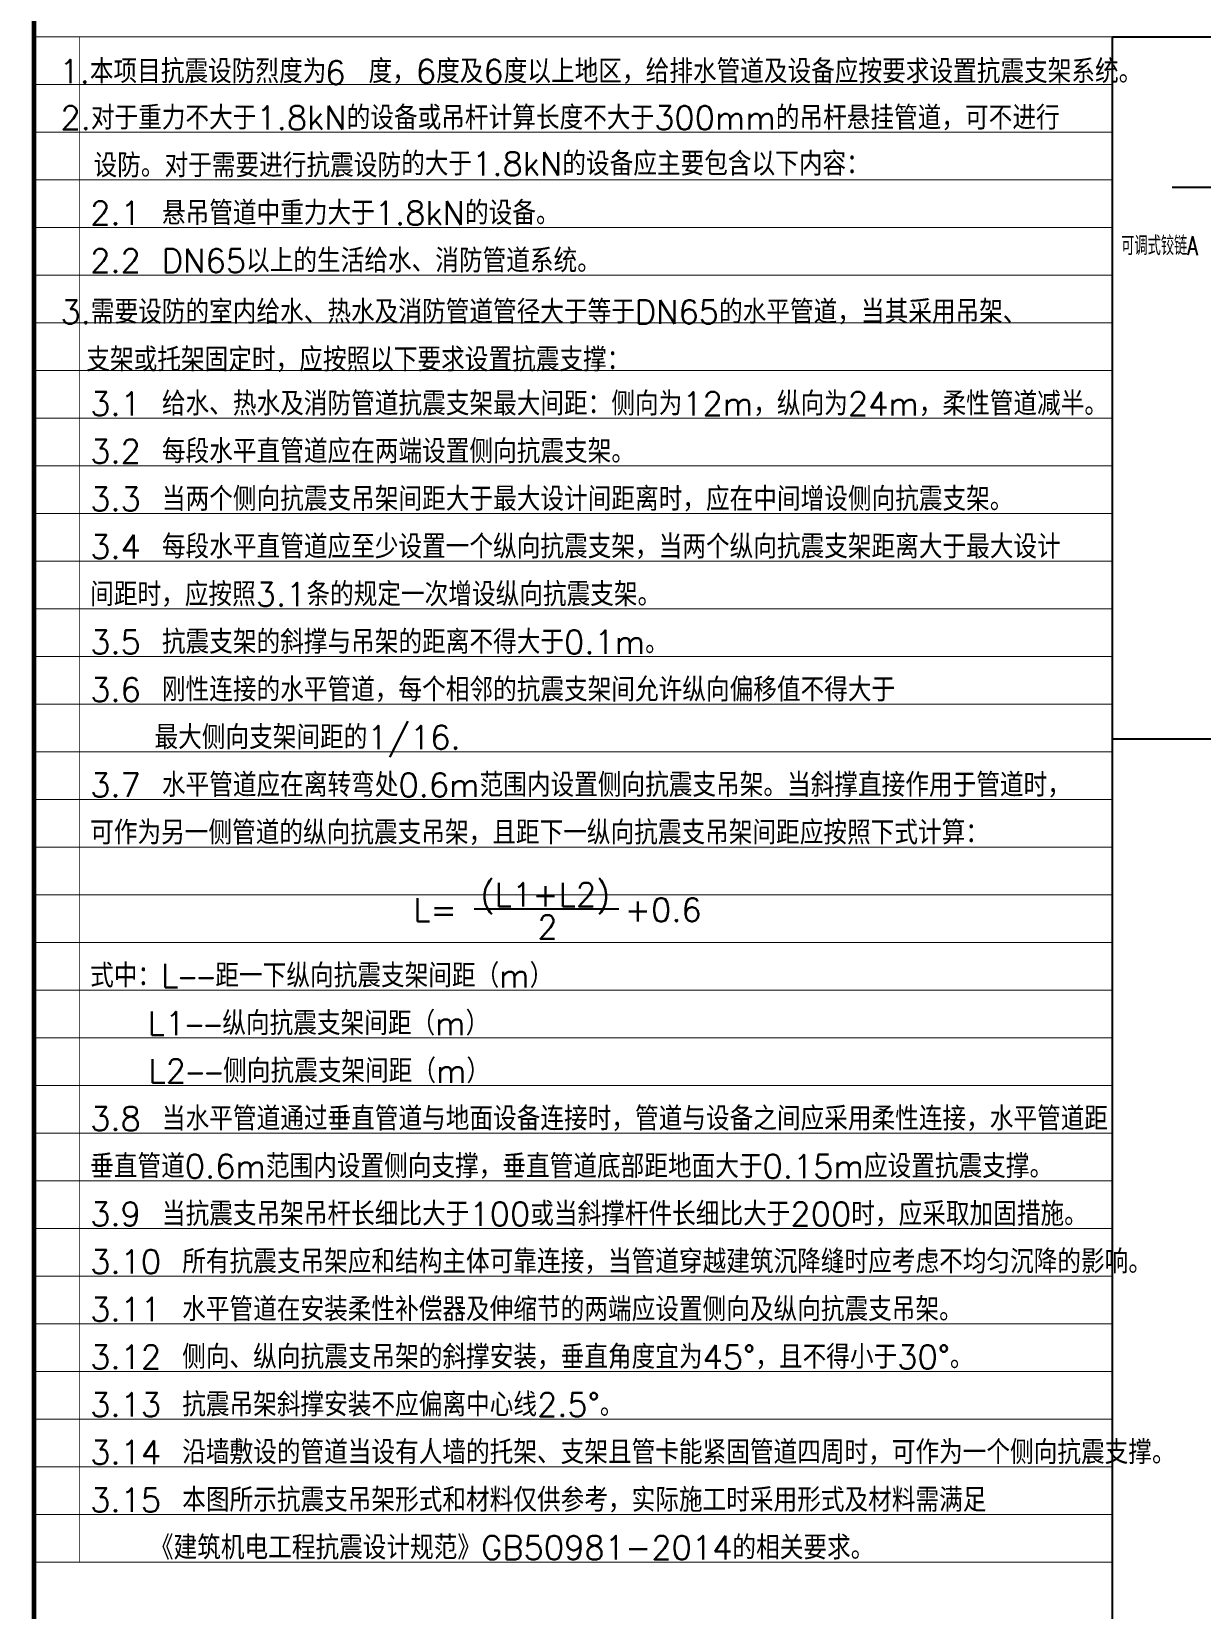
# Model space of a CAD drawing. Extents: x 1031190 to 1725648, y 733081 to 1571294.
# Drawn here: x 1101899 to 1126608, y 1223556 to 1256905 of the extents above; entities that cross this region are included whole.
import ezdxf

# ---------------------------------------------------------------- set-up
doc = ezdxf.new("R2010")
doc.units = 0
doc.header["$LTSCALE"] = 1000
doc.header["$MEASUREMENT"] = 0
for name, color, linetype in [('0s_水标注', 7, 'Continuous'), ('bz', 2, 'Continuous'), ('W_DIM', 4, 'Continuous'), ('WP_TEXTLINE', 107, 'Continuous'), ('图框', 140, 'Continuous')]:
    doc.layers.add(name, color=color, linetype=linetype)
doc.layers.add('A-文字', color=3, linetype='Continuous', lineweight=30)
doc.styles.add('HZ', font='TXT', dxfattribs={"bigfont": 'HZTXT'})
doc.styles.add('wwp100', font='txt.shx', dxfattribs={"width": 0.7, "height": 400, "bigfont": 'hztxt.shx'})

# ---------------------------------------------------------------- blocks, each defined once
blk = doc.blocks.new('GDGDGRDGDRGDR')
at = {"layer": '图框', "const_width": 50}
blk.add_lwpolyline([(149383, -147704), (189683, -147704), (189683, -119004), (149383, -119004)], close=True, dxfattribs=at)

msp = doc.modelspace()

# ---------------------------------------------------------------- linework, layer by layer
at = {"color": 7}
for p, q in [((1124745.7, 1222928.1), (1124745.7, 1241937.5)), ((1148827.5, 1241937.5), (1124750, 1241941.5))]:
    msp.add_line(p, q, dxfattribs=at)
msp.add_lwpolyline([(1124745.7, 1256792.8), (1137422.9, 1256792.8), (1137422.9, 1241937.5), (1124745.7, 1241937.5)], close=True)
at = {"layer": '0s_水标注', "const_width": 18}
for points in [[(1101968.3, 1256792.8), (1101968.3, 1226552.8)], [(1102908.6, 1256792.8), (1102908.6, 1224536.8)], [(1124745.7, 1237640.8), (1101968.3, 1237640.8)], [(1124745.7, 1236632.8), (1101968.3, 1236632.8)], [(1124745.7, 1235624.8), (1101968.3, 1235624.8)], [(1124745.7, 1234616.8), (1101968.3, 1234616.8)], [(1124745.7, 1233608.8), (1101968.3, 1233608.8)], [(1124745.7, 1232600.8), (1101968.3, 1232600.8)], [(1124745.7, 1231592.8), (1101968.3, 1231592.8)], [(1124745.7, 1230584.8), (1101968.3, 1230584.8)], [(1124745.7, 1229576.8), (1101968.3, 1229576.8)], [(1124745.7, 1229576.8), (1101968.3, 1229576.8)], [(1124745.7, 1228568.8), (1101968.3, 1228568.8)], [(1124745.7, 1227560.8), (1101968.3, 1227560.8)], [(1124745.7, 1226552.8), (1101968.3, 1226552.8)], [(1124745.7, 1225544.8), (1101968.3, 1225544.8)], [(1124745.7, 1224536.8), (1101968.3, 1224536.8)]]:
    msp.add_lwpolyline(points, dxfattribs=at)
at = {"layer": '0s_水标注'}
msp.add_lwpolyline([(1111253.5, 1238354.4), (1114309.9, 1238354.4)], dxfattribs=at)
at = {"layer": 'A-文字'}
msp.add_lwpolyline([(1101948.5, 1260917.1), (1172552.7, 1260917.1), (1172552.7, 1203515.5), (1101948.5, 1203515.5)], close=True, dxfattribs=at)
at = {"layer": 'bz'}
msp.add_line((1137015.4, 1253606.6), (1126007.4, 1253606.6), dxfattribs=at)
at = {"layer": 'WP_TEXTLINE'}
for points, const_width in [([(1124745.7, 1256792.8), (1101968.3, 1256792.8)], 18), ([(1124745.7, 1256792.8), (1101968.3, 1256792.8)], 15), ([(1124745.7, 1256792.8), (1124745.7, 1224536.8)], 18), ([(1124745.7, 1255784.8), (1101968.3, 1255784.8)], 18), ([(1124745.7, 1254776.8), (1101968.3, 1254776.8)], 18), ([(1124745.7, 1253768.8), (1101968.3, 1253768.8)], 18), ([(1124745.7, 1252760.8), (1101968.3, 1252760.8)], 18), ([(1124745.7, 1251752.8), (1101968.3, 1251752.8)], 18), ([(1124745.7, 1250744.8), (1101968.3, 1250744.8)], 18), ([(1124745.7, 1249736.8), (1101968.3, 1249736.8)], 18), ([(1124745.7, 1248728.8), (1101968.3, 1248728.8)], 18), ([(1124745.7, 1247720.8), (1101968.3, 1247720.8)], 18), ([(1124745.7, 1246712.8), (1101968.3, 1246712.8)], 18), ([(1124745.7, 1245704.8), (1101968.3, 1245704.8)], 18), ([(1124745.7, 1244696.8), (1101968.3, 1244696.8)], 18), ([(1124745.7, 1243688.8), (1101968.3, 1243688.8)], 18), ([(1124745.7, 1242680.8), (1101968.3, 1242680.8)], 18), ([(1124745.7, 1241672.8), (1101968.3, 1241672.8)], 18), ([(1124745.7, 1240664.8), (1101968.3, 1240664.8)], 18), ([(1124745.7, 1239656.8), (1101968.3, 1239656.8)], 18), ([(1124745.7, 1238648.8), (1101968.3, 1238648.8)], 18)]:
    msp.add_lwpolyline(points, dxfattribs=dict(at, const_width=const_width))

# ---------------------------------------------------------------- block references
at = {"xscale": 2, "yscale": 2, "zscale": 2}
msp.add_blockref('GDGDGRDGDRGDR', (803182.9, 1498925.5), dxfattribs=at)

# ---------------------------------------------------------------- texts
at = {"layer": '0s_水标注', "style": 'HZ'}
for s, p in [('1.本项目抗震设防烈度为  度，6度及6度以上地区，给排水管道及设备应按要求设置抗震支架系统。', (1102487.7, 1255811.7)), ('6', (1108107.2, 1255784.8)), ('2.对于重力不大于1.8kN的设备或吊杆计算长度不大于300mm的吊杆悬挂管道，可不进行 ', (1102509.5, 1254830.1)), ('设防。对于需要进行抗震设防', (1103209.5, 1253822.1)), ('的大于1.8kN的设备应主要包含以下内容：', (1109711.2, 1253856.8)), ('2.1 悬吊管道中重力大于1.8kN的设备。', (1103137.4, 1252816.4)), ('2.2 DN65以上的生活给水、消防管道系统。', (1103137.4, 1251808.4)), ('3.需要设防的室内给水、热水及消防管道管径大于等于DN65的水平管道，当其采用吊架、 ', (1102509.5, 1250724.6)), ('支架或托架固定时，应按照以下要求设置抗震支撑：', (1103056.5, 1249716.6)), ('3.1 给水、热水及消防管道抗震支架最大间距：侧向为12m，纵向为24m，柔性管道减半。', (1103137.4, 1248784.4)), ('3.2 每段水平直管道应在两端设置侧向抗震支架。', (1103137.4, 1247776.4)), ('3.3 当两个侧向抗震支吊架间距大于最大设计间距离时，应在中间增设侧向抗震支架。', (1103137.4, 1246768.4)), ('3.4 每段水平直管道应至少设置一个纵向抗震支架，当两个纵向抗震支架距离大于最大设计 ', (1103137.4, 1245760.4)), ('间距时，应按照3.1条的规定一次增设纵向抗震支架。', (1103137.4, 1244752.4)), ('3.5 抗震支架的斜撑与吊架的距离不得大于0.1m。', (1103137.4, 1243744.4)), ('3.6 刚性连接的水平管道，每个相邻的抗震支架间允许纵向偏移值不得大于 ', (1103137.4, 1242736.4)), ('最大侧向支架间距的1/16.', (1104497.4, 1241728.4)), ('3.7 水平管道应在离转弯处0.6m范围内设置侧向抗震支吊架。当斜撑直接作用于管道时， ', (1103137.4, 1240720.4)), ('可作为另一侧管道的纵向抗震支吊架，且距下一纵向抗震支吊架间距应按照下式计算：', (1103137.4, 1239712.4)), ('(L1+L2)', (1111390.5, 1238402.9)), ('L=', (1109967.9, 1238080.9)), ('+0.6', (1114436, 1238080.9)), ('2', (1112590.4, 1237717.8)), ('式中：L——距一下纵向抗震支架间距（m）', (1103137.4, 1236688.4)), ('L1——纵向抗震支架间距（m）', (1104354.7, 1235680.4)), ('L2——侧向抗震支架间距（m）', (1104371.7, 1234672.4)), ('3.8 当水平管道通过垂直管道与地面设备连接时，管道与设备之间应采用柔性连接，水平管道距 ', (1103137.4, 1233664.4)), ('垂直管道0.6m范围内设置侧向支撑，垂直管道底部距地面大于0.15m应设置抗震支撑。', (1103137.4, 1232656.4)), ('3.9 当抗震支吊架吊杆长细比大于100或当斜撑杆件长细比大于200时，应采取加固措施。', (1103137.4, 1231648.4)), ('3.10 所有抗震支吊架应和结构主体可靠连接，当管道穿越建筑沉降缝时应考虑不均匀沉降的影响。', (1103137.4, 1230640.4)), ('3.11 水平管道在安装柔性补偿器及伸缩节的两端应设置侧向及纵向抗震支吊架。', (1103137.4, 1229632.4)), ('3.12 侧向、纵向抗震支吊架的斜撑安装，垂直角度宜为45°，且不得小于30°。', (1103137.4, 1228624.4)), ('3.13 抗震吊架斜撑安装不应偏离中心线2.5°。', (1103137.4, 1227616.4)), ('3.14 沿墙敷设的管道当设有人墙的托架、支架且管卡能紧固管道四周时，可作为一个侧向抗震支撑。', (1103137.4, 1226608.4)), ('3.15 本图所示抗震支吊架形式和材料仅供参考，实际施工时采用形式及材料需满足 ', (1103137.4, 1225600.4)), ('《建筑机电工程抗震设计规范》GB50981-2014的相关要求。', (1104400, 1224592.4))]:
    msp.add_text(s, height=500, dxfattribs=at).set_placement(p)
at = {"layer": 'W_DIM', "color": 7, "style": 'wwp100', "width": 0.7}
msp.add_text('可调式铰链A', height=400, dxfattribs=at).set_placement((1124931, 1252174.5))

doc.saveas('drawing.dxf')
